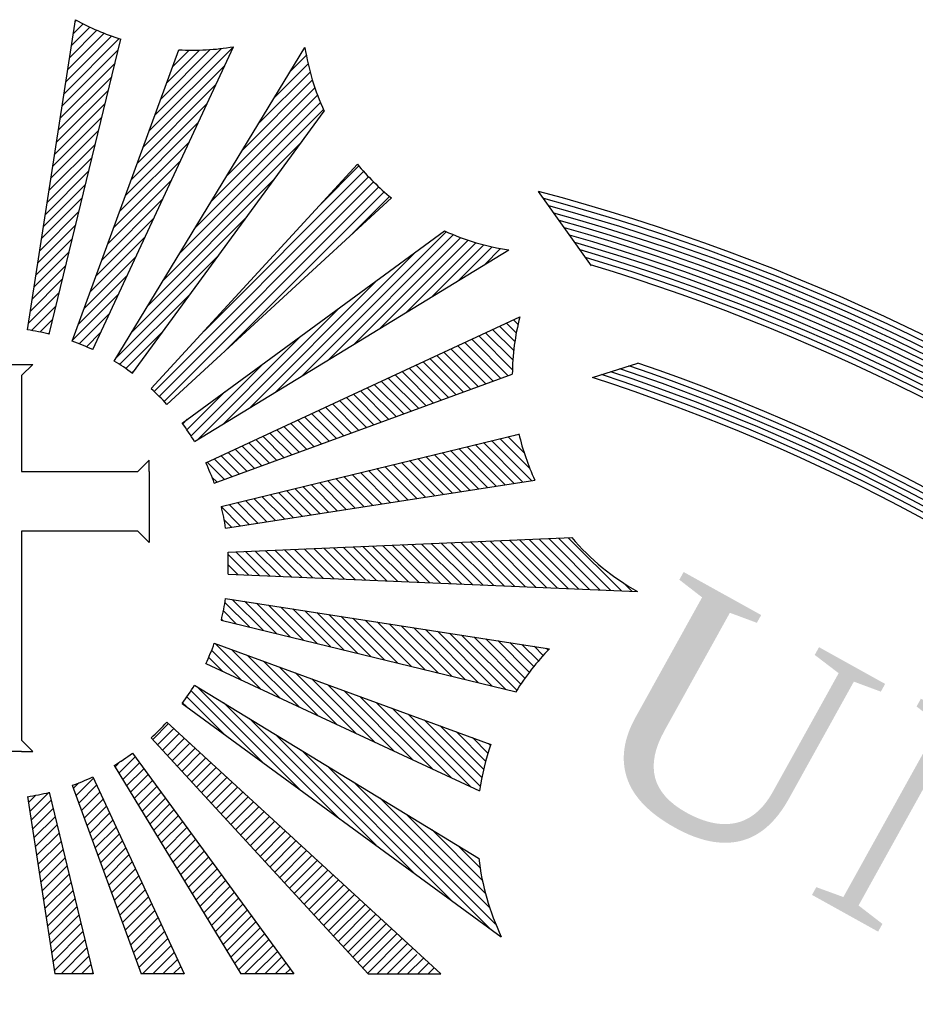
# Model space of a CAD drawing. Header units: millimetres. Extents: x -11418 to -10492, y 10656 to 11360.
# Drawn here: x -10523.671 to -10522.116, y 11181.911 to 11183.633 of the extents above; entities that cross this region are included whole.
import ezdxf

# ---------------------------------------------------------------- set-up
doc = ezdxf.new("R2010")
doc.units = ezdxf.units.MM
doc.linetypes.add('CONTINUA', pattern=[0])
doc.layers.add('proyección', color=252, linetype='CONTINUA', lineweight=5)
doc.styles.get("Standard").update_dxf_attribs({"font": 'romans.shx'})

# ---------------------------------------------------------------- blocks, each defined once
blk = doc.blocks.new('logopucv')
at = {"layer": 'proyección'}
for p, q in [((1436.4839, 50650.1231), (1436.5395, 50650.4807)), ((1436.5392, 50650.479), (1436.5404, 50650.4802)), ((1436.5306, 50650.4233), (1436.5725, 50650.4652)), ((1436.5327, 50650.4372), (1436.5641, 50650.4686)), ((1436.5349, 50650.4511), (1436.556, 50650.4723)), ((1436.5371, 50650.4651), (1436.5481, 50650.4761)), ((1436.509, 50650.1181), (1436.5917, 50650.4584)), ((1436.5262, 50650.3954), (1436.5898, 50650.459)), ((1436.5284, 50650.4093), (1436.581, 50650.462)), ((1436.5241, 50650.3815), (1436.5888, 50650.4462)), ((1436.5357, 50650.11), (1436.6586, 50650.4462)), ((1436.5593, 50650.1002), (1436.7216, 50650.4496)), ((1436.5839, 50650.0871), (1436.8041, 50650.4488)), ((1436.6242, 50650.3522), (1436.7216, 50650.4496)), ((1436.631, 50650.3708), (1436.7079, 50650.4477)), ((1436.6378, 50650.3893), (1436.6949, 50650.4464)), ((1436.6446, 50650.4079), (1436.6825, 50650.4458)), ((1436.6513, 50650.4264), (1436.6707, 50650.4458)), ((1436.6581, 50650.4449), (1436.6594, 50650.4462)), ((1436.5219, 50650.3676), (1436.585, 50650.4306)), ((1436.7872, 50650.4211), (1436.8057, 50650.4396)), ((1436.6174, 50650.3337), (1436.7114, 50650.4276)), ((1436.7506, 50650.3609), (1436.8101, 50650.4204)), ((1436.7689, 50650.391), (1436.8078, 50650.4299)), ((1436.5197, 50650.3536), (1436.5812, 50650.4151)), ((1436.7323, 50650.3309), (1436.8127, 50650.4113)), ((1436.5176, 50650.3397), (1436.5774, 50650.3995)), ((1436.6107, 50650.3151), (1436.7011, 50650.4056)), ((1436.714, 50650.3008), (1436.8156, 50650.4024)), ((1436.6774, 50650.2407), (1436.822, 50650.3853)), ((1436.6957, 50650.2707), (1436.8187, 50650.3937)), ((1436.5154, 50650.3258), (1436.5736, 50650.384)), ((1436.6039, 50650.2966), (1436.6909, 50650.3836)), ((1436.6051, 50650.0729), (1436.8263, 50650.3754)), ((1436.6591, 50650.2106), (1436.8256, 50650.3771)), ((1436.5133, 50650.3118), (1436.5698, 50650.3684)), ((1436.5111, 50650.2979), (1436.5661, 50650.3529)), ((1436.5971, 50650.2781), (1436.6807, 50650.3617)), ((1436.5903, 50650.2595), (1436.6705, 50650.3397)), ((1436.6408, 50650.1805), (1436.8008, 50650.3405)), ((1436.5089, 50650.284), (1436.5623, 50650.3373)), ((1436.5068, 50650.2701), (1436.5585, 50650.3218)), ((1436.5836, 50650.241), (1436.6603, 50650.3177)), ((1436.5046, 50650.2561), (1436.5547, 50650.3063)), ((1436.6267, 50650.0552), (1436.8647, 50650.3142)), ((1436.6877, 50650.1216), (1436.8719, 50650.3058)), ((1436.821, 50650.2666), (1436.8665, 50650.3121)), ((1436.5768, 50650.2224), (1436.6501, 50650.2957)), ((1436.6225, 50650.1505), (1436.7688, 50650.2968)), ((1436.63, 50650.0521), (1436.8776, 50650.2997)), ((1436.636, 50650.0463), (1436.8834, 50650.2937)), ((1436.5024, 50650.2422), (1436.5509, 50650.2907)), ((1436.6418, 50650.0403), (1436.8893, 50650.2879)), ((1436.7136, 50650.1004), (1436.8955, 50650.2823)), ((1437.1348, 50650.1968), (1437.0738, 50650.2828)), ((1436.5003, 50650.2283), (1436.5472, 50650.2752)), ((1436.57, 50650.2039), (1436.6399, 50650.2738)), ((1436.6447, 50650.0371), (1436.9039, 50650.2752)), ((1436.8587, 50650.2337), (1436.9018, 50650.2769)), ((1436.4981, 50650.2143), (1436.5434, 50650.2596)), ((1436.5632, 50650.1853), (1436.6297, 50650.2518)), ((1436.6042, 50650.1204), (1436.7368, 50650.253)), ((1436.4959, 50650.2004), (1436.5396, 50650.2441)), ((1436.6624, 50650.0155), (1436.9654, 50650.2371)), ((1436.8007, 50650.0698), (1436.9671, 50650.2363)), ((1436.4938, 50650.1865), (1436.5358, 50650.2285)), ((1436.5564, 50650.1668), (1436.6195, 50650.2298)), ((1436.8308, 50650.0881), (1436.9754, 50650.2328)), ((1436.8608, 50650.1065), (1436.9839, 50650.2295)), ((1436.8909, 50650.1248), (1436.9926, 50650.2264)), ((1436.6766, 50649.9943), (1437.0394, 50650.2152)), ((1436.921, 50650.1431), (1437.0015, 50650.2236)), ((1436.951, 50650.1614), (1437.0107, 50650.2211)), ((1436.9811, 50650.1797), (1437.0202, 50650.2188)), ((1437.0112, 50650.198), (1437.03, 50650.2168)), ((1436.4916, 50650.1726), (1436.532, 50650.213)), ((1436.5497, 50650.1482), (1436.6093, 50650.2078)), ((1436.5859, 50650.0903), (1436.7048, 50650.2093)), ((1436.7706, 50650.0515), (1436.9308, 50650.2118)), ((1436.4895, 50650.1586), (1436.5283, 50650.1974)), ((1436.4873, 50650.1447), (1436.5245, 50650.1819)), ((1436.5429, 50650.1297), (1436.599, 50650.1859)), ((1436.7405, 50650.0332), (1436.8871, 50650.1798)), ((1436.4851, 50650.1308), (1436.5207, 50650.1663)), ((1436.5361, 50650.1112), (1436.5888, 50650.1639)), ((1436.5903, 50650.083), (1436.6728, 50650.1655)), ((1436.4885, 50650.1224), (1436.5169, 50650.1508)), ((1436.7105, 50650.0149), (1436.8433, 50650.1478)), ((1436.4984, 50650.1205), (1436.5131, 50650.1352)), ((1436.5437, 50650.107), (1436.5786, 50650.1419)), ((1436.6898, 50649.9697), (1437.0521, 50650.138)), ((1437.05, 50650.1295), (1437.0448, 50650.1347)), ((1436.5974, 50650.0784), (1436.6408, 50650.1218)), ((1437.0451, 50650.0991), (1437.0207, 50650.1235)), ((1437.0464, 50650.1096), (1437.0288, 50650.1272)), ((1437.0481, 50650.1197), (1437.0368, 50650.1309)), ((1436.508, 50650.1183), (1436.5093, 50650.1197)), ((1436.552, 50650.1035), (1436.5684, 50650.1199)), ((1436.6804, 50649.9966), (1436.7996, 50650.1158)), ((1437.0388, 50650.0701), (1436.9966, 50650.1123)), ((1437.0435, 50650.0771), (1437.0047, 50650.116)), ((1437.0441, 50650.0883), (1437.0127, 50650.1197)), ((1437.0129, 50650.0607), (1436.9725, 50650.1011)), ((1437.0215, 50650.0638), (1436.9806, 50650.1048)), ((1437.0302, 50650.067), (1436.9886, 50650.1085)), ((1436.9871, 50650.0512), (1436.9484, 50650.0899)), ((1436.9957, 50650.0544), (1436.9565, 50650.0936)), ((1437.0043, 50650.0575), (1436.9645, 50650.0973)), ((1436.4434, 50650.0832), (1436.477, 50650.0832)), ((1436.477, 50650.0832), (1436.49, 50650.0832)), ((1436.49, 50650.0832), (1436.477, 50650.0702)), ((1436.6043, 50650.0735), (1436.6089, 50650.078)), ((1436.6727, 50650.0007), (1436.7558, 50650.0838)), ((1436.9612, 50650.0418), (1436.9243, 50650.0787)), ((1436.9698, 50650.0449), (1436.9324, 50650.0824)), ((1436.9785, 50650.0481), (1436.9404, 50650.0861)), ((1437.1359, 50650.068), (1437.1884, 50650.0848)), ((1436.477, 50650.0702), (1436.477, 50649.9597)), ((1436.6995, 50649.9461), (1437.0434, 50650.0718)), ((1436.9354, 50650.0323), (1436.9002, 50650.0675)), ((1436.944, 50650.0355), (1436.9083, 50650.0712)), ((1436.9526, 50650.0386), (1436.9163, 50650.0749)), ((1436.9095, 50650.0229), (1436.8761, 50650.0563)), ((1436.9182, 50650.026), (1436.8842, 50650.06)), ((1436.9268, 50650.0292), (1436.8922, 50650.0638)), ((1436.668, 50650.0077), (1436.7121, 50650.0518)), ((1436.8837, 50650.0134), (1436.852, 50650.0451)), ((1436.8923, 50650.0166), (1436.8601, 50650.0488)), ((1436.9009, 50650.0197), (1436.8681, 50650.0526)), ((1436.8578, 50650.004), (1436.8279, 50650.0339)), ((1436.8665, 50650.0071), (1436.836, 50650.0376)), ((1436.8751, 50650.0103), (1436.844, 50650.0414)), ((1436.6631, 50650.0146), (1436.6683, 50650.0199)), ((1436.8234, 50649.9914), (1436.7958, 50650.019)), ((1436.832, 50649.9945), (1436.8038, 50650.0227)), ((1436.8406, 50649.9977), (1436.8119, 50650.0264)), ((1436.8492, 50650.0008), (1436.8199, 50650.0302)), ((1436.7975, 50649.9819), (1436.7717, 50650.0078)), ((1436.8062, 50649.9851), (1436.7797, 50650.0115)), ((1436.8148, 50649.9882), (1436.7878, 50650.0152)), ((1436.7076, 50649.9194), (1437.051, 50650.0029)), ((1436.7717, 50649.9725), (1436.7476, 50649.9966)), ((1436.7803, 50649.9756), (1436.7556, 50650.0003)), ((1436.7889, 50649.9788), (1436.7637, 50650.004)), ((1437.0639, 50649.9626), (1437.029, 50649.9976)), ((1437.0571, 50649.9812), (1437.0384, 50649.9999)), ((1437.0481, 50650.002), (1437.0479, 50650.0022)), ((1436.7458, 50649.963), (1436.7235, 50649.9854)), ((1436.7545, 50649.9662), (1436.7315, 50649.9891)), ((1436.7631, 50649.9693), (1436.7396, 50649.9928)), ((1437.0248, 50649.9429), (1436.9817, 50649.9861)), ((1437.035, 50649.9445), (1436.9911, 50649.9884)), ((1437.0452, 50649.946), (1437.0006, 50649.9907)), ((1437.0554, 50649.9476), (1437.0101, 50649.993)), ((1437.0656, 50649.9492), (1437.0195, 50649.9953)), ((1436.72, 50649.9536), (1436.6994, 50649.9742)), ((1436.7286, 50649.9567), (1436.7074, 50649.9779)), ((1436.7372, 50649.9599), (1436.7155, 50649.9816)), ((1436.9739, 50649.935), (1436.9344, 50649.9745)), ((1436.9841, 50649.9365), (1436.9438, 50649.9768)), ((1436.9943, 50649.9381), (1436.9533, 50649.9791)), ((1437.0045, 50649.9397), (1436.9627, 50649.9814)), ((1437.0147, 50649.9413), (1436.9722, 50649.9838)), ((1436.6244, 50649.9727), (1436.6114, 50649.9597)), ((1436.6244, 50649.9597), (1436.6244, 50649.9727)), ((1436.7114, 50649.9505), (1436.6914, 50649.9704)), ((1436.923, 50649.9271), (1436.887, 50649.963)), ((1436.9332, 50649.9286), (1436.8965, 50649.9653)), ((1436.9434, 50649.9302), (1436.906, 50649.9676)), ((1436.9536, 50649.9318), (1436.9154, 50649.9699)), ((1436.9637, 50649.9334), (1436.9249, 50649.9722)), ((1436.477, 50649.9597), (1436.6114, 50649.9597)), ((1436.6244, 50649.9597), (1436.6244, 50649.8908)), ((1436.7028, 50649.9473), (1436.6969, 50649.9532)), ((1436.8721, 50649.9191), (1436.8397, 50649.9515)), ((1436.8823, 50649.9207), (1436.8492, 50649.9538)), ((1436.8925, 50649.9223), (1436.8586, 50649.9561)), ((1436.9026, 50649.9239), (1436.8681, 50649.9584)), ((1436.9128, 50649.9255), (1436.8776, 50649.9607)), ((1436.7126, 50649.8944), (1437.0693, 50649.9498)), ((1436.8212, 50649.9112), (1436.7924, 50649.94)), ((1436.8314, 50649.9128), (1436.8019, 50649.9423)), ((1436.8415, 50649.9144), (1436.8113, 50649.9446)), ((1436.8517, 50649.916), (1436.8208, 50649.9469)), ((1436.8619, 50649.9176), (1436.8303, 50649.9492)), ((1436.7703, 50649.9033), (1436.7451, 50649.9285)), ((1436.7804, 50649.9049), (1436.7545, 50649.9308)), ((1436.7906, 50649.9065), (1436.764, 50649.9331)), ((1436.8008, 50649.9081), (1436.7735, 50649.9354)), ((1436.811, 50649.9097), (1436.7829, 50649.9377)), ((1436.7295, 50649.897), (1436.7078, 50649.9187)), ((1436.7397, 50649.8986), (1436.7167, 50649.9216)), ((1436.7499, 50649.9002), (1436.7262, 50649.9239)), ((1436.7601, 50649.9017), (1436.7356, 50649.9262)), ((1436.7193, 50649.8954), (1436.7111, 50649.9037)), ((1436.477, 50649.8908), (1436.477, 50649.6496)), ((1436.6114, 50649.8908), (1436.477, 50649.8908)), ((1436.6244, 50649.8778), (1436.6114, 50649.8908)), ((1436.6244, 50649.8908), (1436.6244, 50649.8778)), ((1436.7154, 50649.8666), (1437.112, 50649.8834)), ((1437.1325, 50649.8234), (1437.0742, 50649.8818)), ((1437.1448, 50649.8229), (1437.0855, 50649.8822)), ((1437.1571, 50649.8224), (1437.0968, 50649.8827)), ((1437.1694, 50649.8219), (1437.1081, 50649.8832)), ((1436.8377, 50649.8359), (1436.8033, 50649.8703)), ((1436.85, 50649.8354), (1436.8146, 50649.8708)), ((1436.8623, 50649.8349), (1436.8259, 50649.8713)), ((1436.8745, 50649.8343), (1436.8372, 50649.8717)), ((1436.8868, 50649.8338), (1436.8484, 50649.8722)), ((1436.8991, 50649.8333), (1436.8597, 50649.8727)), ((1436.9114, 50649.8328), (1436.871, 50649.8732)), ((1436.9237, 50649.8323), (1436.8823, 50649.8736)), ((1436.936, 50649.8317), (1436.8936, 50649.8741)), ((1436.9483, 50649.8312), (1436.9049, 50649.8746)), ((1436.9605, 50649.8307), (1436.9162, 50649.8751)), ((1436.9728, 50649.8302), (1436.9275, 50649.8756)), ((1436.9851, 50649.8297), (1436.9387, 50649.876)), ((1436.9974, 50649.8291), (1436.95, 50649.8765)), ((1437.0097, 50649.8286), (1436.9613, 50649.877)), ((1437.022, 50649.8281), (1436.9726, 50649.8775)), ((1437.0342, 50649.8276), (1436.9839, 50649.8779)), ((1437.0465, 50649.8271), (1436.9952, 50649.8784)), ((1437.0588, 50649.8266), (1437.0065, 50649.8789)), ((1437.0711, 50649.826), (1437.0178, 50649.8794)), ((1437.0834, 50649.8255), (1437.029, 50649.8798)), ((1437.0957, 50649.825), (1437.0403, 50649.8803)), ((1437.108, 50649.8245), (1437.0516, 50649.8808)), ((1437.1202, 50649.824), (1437.0629, 50649.8813)), ((1436.7394, 50649.8401), (1436.7155, 50649.864)), ((1436.7517, 50649.8395), (1436.7243, 50649.867)), ((1436.764, 50649.839), (1436.7356, 50649.8674)), ((1436.7763, 50649.8385), (1436.7468, 50649.8679)), ((1436.7886, 50649.838), (1436.7581, 50649.8684)), ((1436.8008, 50649.8375), (1436.7694, 50649.8689)), ((1436.8131, 50649.8369), (1436.7807, 50649.8694)), ((1436.8254, 50649.8364), (1436.792, 50649.8698)), ((1436.7271, 50649.8406), (1436.7157, 50649.8521)), ((1436.7154, 50649.8411), (1437.1879, 50649.8211)), ((1437.1817, 50649.8214), (1437.1727, 50649.8303)), ((1436.7126, 50649.8133), (1437.0864, 50649.7552)), ((1436.7403, 50649.7803), (1436.7119, 50649.8087)), ((1436.7559, 50649.7765), (1436.7203, 50649.8121)), ((1436.7714, 50649.7727), (1436.7343, 50649.8099)), ((1436.787, 50649.769), (1436.7482, 50649.8078)), ((1436.8025, 50649.7652), (1436.7621, 50649.8056)), ((1436.8181, 50649.7614), (1436.776, 50649.8034)), ((1436.7248, 50649.7841), (1436.7101, 50649.7988)), ((1436.8336, 50649.7576), (1436.79, 50649.8013)), ((1436.8492, 50649.7538), (1436.8039, 50649.7991)), ((1436.8647, 50649.7501), (1436.8178, 50649.7969)), ((1436.8803, 50649.7463), (1436.8318, 50649.7948)), ((1436.8958, 50649.7425), (1436.8457, 50649.7926)), ((1436.9114, 50649.7387), (1436.8596, 50649.7904)), ((1436.7076, 50649.7883), (1437.048, 50649.7055)), ((1436.7093, 50649.7879), (1436.7079, 50649.7892)), ((1436.9269, 50649.7349), (1436.8735, 50649.7883)), ((1436.9424, 50649.7311), (1436.8875, 50649.7861)), ((1436.958, 50649.7274), (1436.9014, 50649.784)), ((1436.9735, 50649.7236), (1436.9153, 50649.7818)), ((1436.9891, 50649.7198), (1436.9293, 50649.7796)), ((1437.0046, 50649.716), (1436.9432, 50649.7775)), ((1437.0202, 50649.7122), (1436.9571, 50649.7753)), ((1437.0357, 50649.7085), (1436.971, 50649.7731)), ((1437.0486, 50649.7073), (1436.985, 50649.771)), ((1437.0532, 50649.7145), (1436.9989, 50649.7688)), ((1436.6995, 50649.7615), (1437.0186, 50649.6449)), ((1436.7534, 50649.7084), (1436.7007, 50649.7611)), ((1437.0581, 50649.7214), (1437.0128, 50649.7667)), ((1437.0631, 50649.7282), (1437.0268, 50649.7645)), ((1437.0682, 50649.7348), (1437.0407, 50649.7623)), ((1437.0736, 50649.7412), (1437.0546, 50649.7602)), ((1437.0791, 50649.7474), (1437.0685, 50649.758)), ((1437.0848, 50649.7535), (1437.0825, 50649.7558)), ((1436.7095, 50649.7288), (1436.6931, 50649.7452)), ((1436.7315, 50649.7186), (1436.6965, 50649.7535)), ((1436.7754, 50649.6982), (1436.7193, 50649.7543)), ((1436.7974, 50649.688), (1436.7378, 50649.7475)), ((1436.6898, 50649.738), (1437.0056, 50649.5912)), ((1436.8194, 50649.6777), (1436.7563, 50649.7408)), ((1436.8413, 50649.6675), (1436.7749, 50649.734)), ((1436.8633, 50649.6573), (1436.7934, 50649.7272)), ((1436.6766, 50649.7133), (1437.0046, 50649.5137)), ((1436.7988, 50649.5924), (1436.6799, 50649.7113)), ((1436.8853, 50649.6471), (1436.812, 50649.7204)), ((1436.9073, 50649.6369), (1436.8305, 50649.7137)), ((1436.7113, 50649.6564), (1436.6679, 50649.6998)), ((1436.7551, 50649.6244), (1436.6726, 50649.7069)), ((1436.9292, 50649.6267), (1436.8491, 50649.7069)), ((1436.9512, 50649.6165), (1436.8676, 50649.7001)), ((1436.6624, 50649.6921), (1437.0306, 50649.4229)), ((1436.6676, 50649.6884), (1436.663, 50649.6929)), ((1436.8426, 50649.5604), (1436.71, 50649.693)), ((1436.9732, 50649.6063), (1436.8862, 50649.6933)), ((1436.9952, 50649.5961), (1436.9047, 50649.6865)), ((1437.0064, 50649.5966), (1436.9232, 50649.6798)), ((1436.6285, 50649.6506), (1436.6467, 50649.6688)), ((1436.6447, 50649.6705), (1436.9609, 50649.38)), ((1436.8863, 50649.5284), (1436.74, 50649.6747)), ((1437.0082, 50649.6065), (1436.9418, 50649.673)), ((1437.0103, 50649.6162), (1436.9603, 50649.6662)), ((1436.6341, 50649.6444), (1436.6528, 50649.6631)), ((1436.6397, 50649.6383), (1436.6589, 50649.6575)), ((1436.9301, 50649.4964), (1436.7701, 50649.6564)), ((1437.0127, 50649.6256), (1436.9789, 50649.6594)), ((1436.49, 50649.6366), (1436.477, 50649.6496)), ((1436.6267, 50649.6525), (1436.877, 50649.38)), ((1436.6454, 50649.6322), (1436.6651, 50649.6519)), ((1436.651, 50649.626), (1436.6712, 50649.6462)), ((1437.0153, 50649.6348), (1436.9974, 50649.6527)), ((1437.0182, 50649.6437), (1437.016, 50649.6459)), ((1436.477, 50649.6366), (1436.4434, 50649.6366)), ((1436.477, 50649.6366), (1436.49, 50649.6366)), ((1436.5894, 50649.6115), (1436.6083, 50649.6304)), ((1436.6051, 50649.6348), (1436.7913, 50649.38)), ((1436.6566, 50649.6199), (1436.6773, 50649.6406)), ((1436.6623, 50649.6138), (1436.6834, 50649.635)), ((1436.9738, 50649.4644), (1436.8002, 50649.6381)), ((1436.5839, 50649.6206), (1436.7303, 50649.38)), ((1436.585, 50649.6188), (1436.5915, 50649.6254)), ((1436.5939, 50649.6042), (1436.6133, 50649.6236)), ((1436.6679, 50649.6076), (1436.6896, 50649.6293)), ((1436.6735, 50649.6015), (1436.6957, 50649.6237)), ((1437.0176, 50649.4325), (1436.8302, 50649.6198)), ((1436.5593, 50649.6074), (1436.6649, 50649.38)), ((1436.5983, 50649.5969), (1436.6182, 50649.6168)), ((1436.6028, 50649.5896), (1436.6232, 50649.61)), ((1436.6792, 50649.5954), (1436.7018, 50649.618)), ((1436.6848, 50649.5892), (1436.708, 50649.6124)), ((1436.5357, 50649.5977), (1436.6152, 50649.38)), ((1436.5369, 50649.5943), (1436.5431, 50649.6004)), ((1436.5401, 50649.5857), (1436.5601, 50649.6057)), ((1436.5432, 50649.5771), (1436.5638, 50649.5977)), ((1436.6072, 50649.5823), (1436.6282, 50649.6032)), ((1436.6117, 50649.5749), (1436.6331, 50649.5964)), ((1436.6904, 50649.5831), (1436.7141, 50649.6068)), ((1436.6961, 50649.577), (1436.7202, 50649.6011)), ((1437.0242, 50649.4376), (1436.8603, 50649.6015)), ((1436.4839, 50649.5846), (1436.5157, 50649.38)), ((1436.485, 50649.5777), (1436.4935, 50649.5862)), ((1436.4866, 50649.5675), (1436.5085, 50649.5895)), ((1436.509, 50649.5896), (1436.5599, 50649.38)), ((1436.5464, 50649.5685), (1436.5675, 50649.5896)), ((1436.6161, 50649.5676), (1436.6381, 50649.5896)), ((1436.7017, 50649.5708), (1436.7264, 50649.5955)), ((1436.7073, 50649.5647), (1436.7325, 50649.5899)), ((1436.713, 50649.5586), (1436.7386, 50649.5842)), ((1436.4882, 50649.5573), (1436.5112, 50649.5804)), ((1436.5495, 50649.5598), (1436.5713, 50649.5816)), ((1436.5527, 50649.5512), (1436.575, 50649.5736)), ((1436.6206, 50649.5603), (1436.6431, 50649.5828)), ((1436.625, 50649.553), (1436.648, 50649.576)), ((1436.7186, 50649.5525), (1436.7448, 50649.5786)), ((1436.7242, 50649.5463), (1436.7509, 50649.573)), ((1437.0174, 50649.4562), (1436.8904, 50649.5832)), ((1436.4897, 50649.5471), (1436.5135, 50649.5709)), ((1436.4913, 50649.537), (1436.5158, 50649.5614)), ((1436.5558, 50649.5426), (1436.5787, 50649.5655)), ((1436.6295, 50649.5457), (1436.653, 50649.5692)), ((1436.6339, 50649.5384), (1436.658, 50649.5624)), ((1436.7299, 50649.5402), (1436.757, 50649.5673)), ((1436.7355, 50649.5341), (1436.7632, 50649.5617)), ((1437.0124, 50649.4729), (1436.9204, 50649.5649)), ((1436.4929, 50649.5268), (1436.5181, 50649.552)), ((1436.559, 50649.534), (1436.5825, 50649.5575)), ((1436.6384, 50649.5311), (1436.663, 50649.5556)), ((1436.7411, 50649.5279), (1436.7693, 50649.5561)), ((1436.7468, 50649.5218), (1436.7754, 50649.5504)), ((1436.4945, 50649.5166), (1436.5204, 50649.5425)), ((1436.5621, 50649.5254), (1436.5862, 50649.5495)), ((1436.5653, 50649.5168), (1436.5899, 50649.5414)), ((1436.6428, 50649.5237), (1436.6679, 50649.5488)), ((1436.6473, 50649.5164), (1436.6729, 50649.542)), ((1436.7524, 50649.5157), (1436.7815, 50649.5448)), ((1436.758, 50649.5095), (1436.7877, 50649.5392)), ((1437.0088, 50649.4883), (1436.9505, 50649.5466)), ((1436.4961, 50649.5064), (1436.5227, 50649.533)), ((1436.5684, 50649.5081), (1436.5937, 50649.5334)), ((1436.6517, 50649.5091), (1436.6779, 50649.5352)), ((1436.6562, 50649.5018), (1436.6828, 50649.5284)), ((1436.7637, 50649.5034), (1436.7938, 50649.5335)), ((1436.7693, 50649.4973), (1436.7999, 50649.5279)), ((1437.0061, 50649.5027), (1436.9806, 50649.5283)), ((1436.4977, 50649.4962), (1436.525, 50649.5236)), ((1436.5716, 50649.4995), (1436.5974, 50649.5254)), ((1436.5747, 50649.4909), (1436.6011, 50649.5173)), ((1436.6606, 50649.4945), (1436.6878, 50649.5217)), ((1436.7749, 50649.4911), (1436.8061, 50649.5223)), ((1436.7806, 50649.485), (1436.8122, 50649.5166)), ((1436.4992, 50649.486), (1436.5273, 50649.5141)), ((1436.5008, 50649.4759), (1436.5296, 50649.5046)), ((1436.5779, 50649.4823), (1436.6049, 50649.5093)), ((1436.6651, 50649.4872), (1436.6928, 50649.5149)), ((1436.6695, 50649.4799), (1436.6977, 50649.5081)), ((1436.7862, 50649.4789), (1436.8183, 50649.511)), ((1436.7918, 50649.4727), (1436.8245, 50649.5054)), ((1436.5024, 50649.4657), (1436.5319, 50649.4952)), ((1436.581, 50649.4737), (1436.6086, 50649.5013)), ((1436.5842, 50649.4651), (1436.6123, 50649.4932)), ((1436.674, 50649.4726), (1436.7027, 50649.5013)), ((1436.6784, 50649.4652), (1436.7077, 50649.4945)), ((1436.7975, 50649.4666), (1436.8306, 50649.4997)), ((1436.8031, 50649.4605), (1436.8367, 50649.4941)), ((1436.504, 50649.4555), (1436.5342, 50649.4857)), ((1436.5873, 50649.4564), (1436.616, 50649.4852)), ((1436.6829, 50649.4579), (1436.7126, 50649.4877)), ((1436.8087, 50649.4544), (1436.8429, 50649.4885)), ((1436.8144, 50649.4482), (1436.849, 50649.4828)), ((1436.5056, 50649.4453), (1436.5365, 50649.4763)), ((1436.5904, 50649.4478), (1436.6198, 50649.4772)), ((1436.6873, 50649.4506), (1436.7176, 50649.4809)), ((1436.6918, 50649.4433), (1436.7226, 50649.4741)), ((1436.82, 50649.4421), (1436.8551, 50649.4772)), ((1436.8256, 50649.436), (1436.8613, 50649.4716)), ((1436.5071, 50649.4351), (1436.5388, 50649.4668)), ((1436.5936, 50649.4392), (1436.6235, 50649.4691)), ((1436.5967, 50649.4306), (1436.6272, 50649.4611)), ((1436.6963, 50649.436), (1436.7275, 50649.4673)), ((1436.7007, 50649.4287), (1436.7325, 50649.4605)), ((1436.8313, 50649.4298), (1436.8674, 50649.4659)), ((1436.8369, 50649.4237), (1436.8735, 50649.4603)), ((1436.5087, 50649.4249), (1436.5411, 50649.4573)), ((1436.5103, 50649.4148), (1436.5434, 50649.4479)), ((1436.5999, 50649.422), (1436.631, 50649.4531)), ((1436.7052, 50649.4214), (1436.7375, 50649.4537)), ((1436.8425, 50649.4176), (1436.8796, 50649.4547)), ((1436.8482, 50649.4114), (1436.8858, 50649.449)), ((1436.5119, 50649.4046), (1436.5457, 50649.4384)), ((1436.603, 50649.4134), (1436.6347, 50649.445)), ((1436.6062, 50649.4048), (1436.6384, 50649.437)), ((1436.7096, 50649.414), (1436.7425, 50649.4469)), ((1436.7141, 50649.4067), (1436.7474, 50649.4401)), ((1436.8538, 50649.4053), (1436.8919, 50649.4434)), ((1436.8594, 50649.3992), (1436.898, 50649.4378)), ((1436.5135, 50649.3944), (1436.548, 50649.4289)), ((1436.6093, 50649.3961), (1436.6422, 50649.429)), ((1436.7185, 50649.3994), (1436.7524, 50649.4333)), ((1436.723, 50649.3921), (1436.7574, 50649.4265)), ((1436.8653, 50649.3933), (1436.9039, 50649.4319)), ((1436.8712, 50649.3874), (1436.9098, 50649.426)), ((1436.5151, 50649.3842), (1436.5503, 50649.4195)), ((1436.6125, 50649.3875), (1436.6459, 50649.4209)), ((1436.6168, 50649.38), (1436.6496, 50649.4129)), ((1436.7274, 50649.3848), (1436.7623, 50649.4197)), ((1436.7344, 50649.38), (1436.7673, 50649.4129)), ((1436.8771, 50649.3815), (1436.9164, 50649.4209)), ((1436.8874, 50649.38), (1436.9226, 50649.4152)), ((1436.5227, 50649.38), (1436.5526, 50649.41)), ((1436.6285, 50649.38), (1436.6534, 50649.4049)), ((1436.7462, 50649.38), (1436.7723, 50649.4061)), ((1436.8991, 50649.38), (1436.9287, 50649.4096)), ((1436.9109, 50649.38), (1436.9333, 50649.4025)), ((1436.5344, 50649.38), (1436.5549, 50649.4006)), ((1436.5462, 50649.38), (1436.5572, 50649.3911)), ((1436.6403, 50649.38), (1436.6571, 50649.3968)), ((1436.758, 50649.38), (1436.7772, 50649.3993)), ((1436.7697, 50649.38), (1436.7822, 50649.3925)), ((1436.9227, 50649.38), (1436.941, 50649.3983)), ((1436.9344, 50649.38), (1436.9471, 50649.3927)), ((1436.5599, 50649.38), (1436.5157, 50649.38)), ((1436.558, 50649.38), (1436.5595, 50649.3816)), ((1436.6649, 50649.38), (1436.6152, 50649.38)), ((1436.6521, 50649.38), (1436.6608, 50649.3888)), ((1436.6638, 50649.38), (1436.6646, 50649.3808)), ((1436.7913, 50649.38), (1436.7303, 50649.38)), ((1436.7815, 50649.38), (1436.7872, 50649.3857)), ((1436.877, 50649.38), (1436.9609, 50649.38)), ((1436.9462, 50649.38), (1436.9532, 50649.3871))]:
    blk.add_line(p, q, dxfattribs=at)
for points in [[(1436.5395, 50650.4807, 0.050735), (1436.5917, 50650.4584, 0.050735)], [(1436.6586, 50650.4462, 0.056387), (1436.7216, 50650.4496, 0.056387)], [(1436.8041, 50650.4488, 0.068625), (1436.8263, 50650.3754, 0.068625)], [(1436.8647, 50650.3142, 0.04933), (1436.9039, 50650.2752, 0.04933)], [(1436.9654, 50650.2371, 0.069073), (1437.0394, 50650.2152, 0.069073)]]:
    blk.add_lwpolyline(points, format="xyb", dxfattribs=at)
for centre, radius, start, end in [((1436.4434, 50647.9201), 2.4453, 104.8606, 75.0609), ((1436.4434, 50647.9201), 2.4388, 105.0444, 74.8767), ((1436.4434, 50647.9201), 2.4323, 105.2298, 74.6907), ((1436.4434, 50647.9201), 2.4258, 105.4169, 74.5031), ((1436.4434, 50647.9201), 2.4193, 105.6058, 74.3136), ((1436.4434, 50647.9201), 2.4128, 105.7966, 74.1223), ((1436.4434, 50647.9201), 2.4063, 105.9891, 73.9292), ((1436.4434, 50647.9201), 2.3998, 106.1835, 73.7343), ((1436.4434, 50647.9201), 2.3933, 106.3798, 73.5374), ((1436.4434, 50647.9201), 2.3868, 106.578, 73.3386), ((1436.4434, 50647.9201), 2.3803, 106.7782, 73.1378), ((1437.3272, 50650.0684), 0.2838, 165.7943, 179.3056), ((1436.4434, 50649.8538), 0.2723, 76.0642, 81.4358), ((1436.4434, 50649.8538), 0.2723, 64.8142, 70.1858), ((1436.4434, 50647.9201), 2.2893, 108.9915, 71.0085), ((1436.4434, 50647.9201), 2.2828, 108.7721, 71.2279), ((1436.4434, 50647.9201), 2.2763, 108.5503, 71.4497), ((1436.4434, 50649.8538), 0.2723, 53.5642, 58.9358), ((1436.4434, 50647.9201), 2.2698, 108.3261, 71.6739), ((1436.4434, 50647.9201), 2.2633, 108.0993, 71.9007), ((1436.4434, 50647.9201), 2.2568, 107.87, 72.13), ((1436.4434, 50649.8538), 0.2723, 42.3142, 47.6858), ((1436.4434, 50649.8538), 0.2723, 31.0642, 36.4358), ((1437.3272, 50650.0684), 0.2838, 193.3349, 204.701), ((1436.4434, 50649.8538), 0.2723, 19.8142, 25.1858), ((1436.4434, 50649.8538), 0.2723, 8.5642, 13.9358), ((1437.3272, 50650.0684), 0.2838, 220.6906, 240.6172), ((1436.4434, 50649.8538), 0.2723, 357.3142, 2.6858), ((1436.4434, 50649.8538), 0.2723, 346.0642, 351.4358), ((1436.4434, 50649.8538), 0.2723, 334.8142, 340.1858), ((1437.2987, 50649.5488), 0.2961, 135.7949, 148.0198), ((1436.4434, 50649.8538), 0.2723, 323.5642, 328.9358), ((1436.4434, 50649.8538), 0.2723, 312.3142, 317.6858), ((1437.2987, 50649.5488), 0.2961, 161.054, 171.7582), ((1436.4434, 50649.8538), 0.2723, 301.0642, 306.4358), ((1436.4434, 50649.8538), 0.2723, 289.8142, 295.1858), ((1436.4434, 50649.8538), 0.2723, 278.5642, 283.9358), ((1437.2987, 50649.5488), 0.2961, 186.8097, 205.1475)]:
    blk.add_arc(centre, radius, start, end, dxfattribs=at)
at = {"layer": 'proyección', "char_height": 0.258874, "width": 1.744763, "attachment_point": 1, "rotation": 330.9646}
for s, insert in [('{\\fTimes New Roman|b0|i0|c0|p18;U}', (1437.234, 50649.8477)), ('{\\fTimes New Roman|b0|i0|c0|p18;N}', (1437.5051, 50649.703))]:
    blk.add_mtext(s, dxfattribs=dict(at, insert=insert))

msp = doc.modelspace()

# ---------------------------------------------------------------- block references
at = {"layer": 'proyección', "xscale": 1.505674176733929, "yscale": 1.505674176733929, "zscale": 1.505674176733929}
msp.add_blockref('logopucv', (-12686.5349, -65079.4878), dxfattribs=at)

doc.saveas('drawing.dxf')
